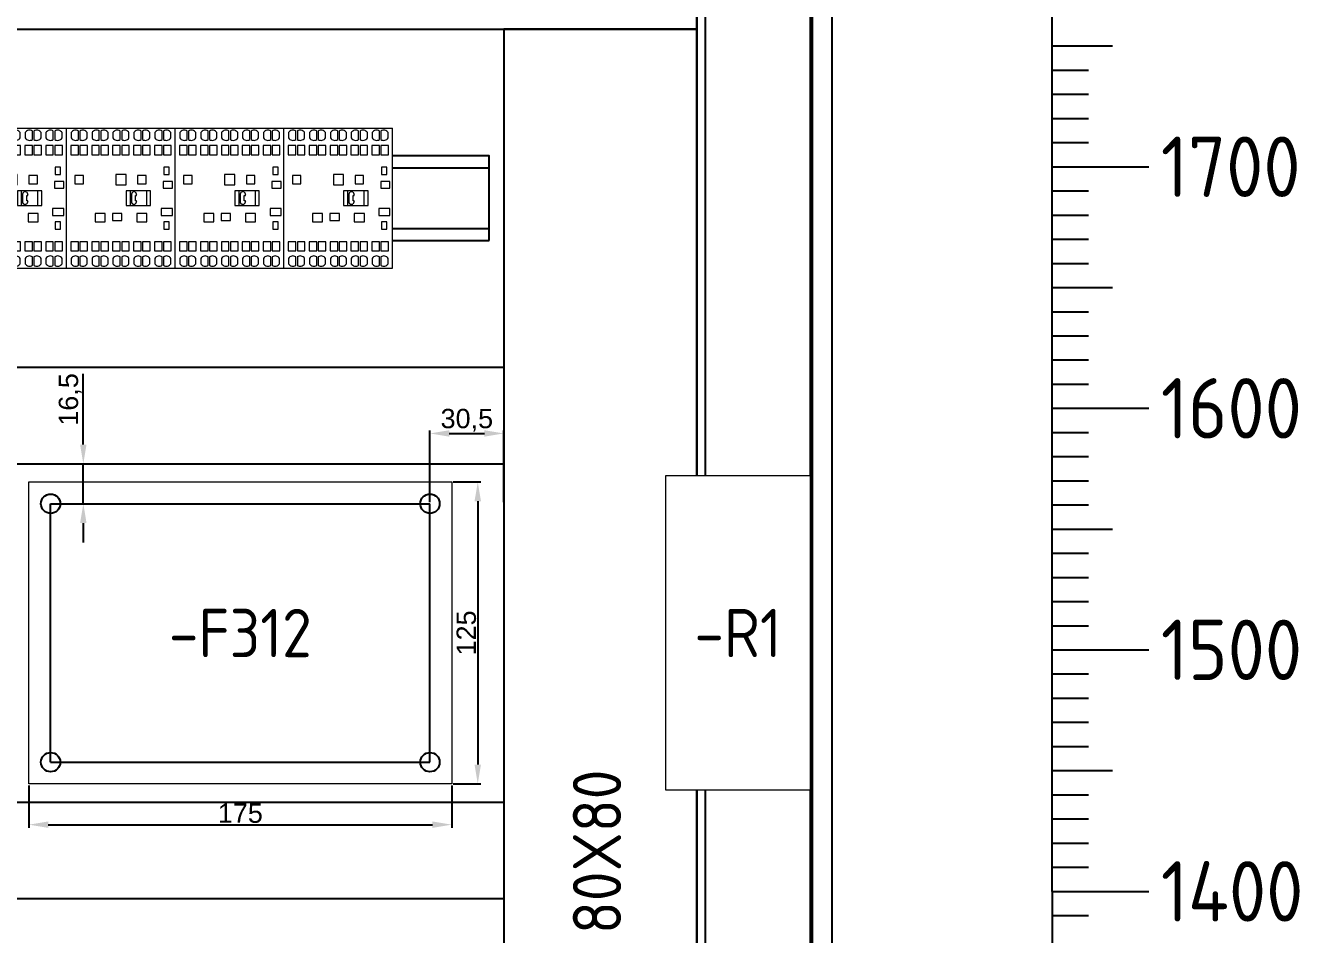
# Model space of a CAD drawing. Header units: millimetres. Extents: x 42356 to 50646, y 31507 to 39566.
# Drawn here: x 47896 to 48423, y 33256 to 33632 of the extents above; entities that cross this region are included whole.
import ezdxf
from ezdxf.enums import TextEntityAlignment as Align

# ---------------------------------------------------------------- set-up
doc = ezdxf.new("R2010")
doc.units = ezdxf.units.MM
doc.set_wipeout_variables(frame=1)
doc.layers.add('! NO PLOT !', color=7, linetype='Continuous', true_color=0xff75dd, plot=False)
doc.layers.add('000-PI-Oprema', color=30, linetype='Continuous', lineweight=5)
doc.layers.add('SI-ORMAR-Tekst', color=7, linetype='Continuous', lineweight=5)
for name, color, linetype in [('000-PI-ORMAR', 2, 'Continuous'), ('002-PI-Kabelska kanalica', 150, 'Continuous'), ('004-PI-DIN Šina', 3, 'Continuous')]:
    doc.layers.add(name, color=color, linetype=linetype)
doc.styles.add('PI0', font='isocpeur.ttf', dxfattribs={"width": 0.9})
doc.styles.get("Standard").update_dxf_attribs({"font": 'arial.ttf'})
doc.dimstyles.new('ISO-25-lb', dxfattribs={"dimtxt": 8, "dimasz": 8, "dimexe": 1.25, "dimexo": 0.625, "dimtad": 1, "dimtxsty": 'Standard', "dimcen": 5, "dimadec": 0, "dimazin": 0, "dimtfac": 1, "dimtmove": 0, "dimatfit": 3, "dimfxl": 0, "dimarcsym": 0})

# ---------------------------------------------------------------- blocks, each defined once
blk = doc.blocks.new('2000x800 montažna')
at = {"layer": '000-PI-ORMAR'}
for p, q in [((46109.52, 34384.53), (46109.52, 36225.53)), ((46113.02, 34388.03), (46113.02, 36222.03))]:
    blk.add_line(p, q, dxfattribs=at)
blk = doc.blocks.new('SKALA_2100')
for p, q in [((6091.94, 12435.39), (6091.94, 13135.39)), ((6091.94, 12785.39), (6116.94, 12785.39)), ((6091.94, 12775.39), (6106.94, 12775.39)), ((6091.94, 12765.39), (6106.94, 12765.39)), ((6091.94, 12755.39), (6106.94, 12755.39)), ((6091.94, 12745.39), (6106.94, 12745.39)), ((6091.94, 12735.39), (6131.94, 12735.39)), ((6091.94, 12725.39), (6106.94, 12725.39)), ((6091.94, 12715.39), (6106.94, 12715.39)), ((6091.94, 12705.39), (6106.94, 12705.39)), ((6091.94, 12695.39), (6106.94, 12695.39)), ((6091.94, 12685.39), (6116.94, 12685.39)), ((6091.94, 12675.39), (6106.94, 12675.39)), ((6091.94, 12665.39), (6106.94, 12665.39)), ((6091.94, 12655.39), (6106.94, 12655.39)), ((6091.94, 12645.39), (6106.94, 12645.39)), ((6091.94, 12635.39), (6131.94, 12635.39)), ((6091.94, 12625.39), (6106.94, 12625.39)), ((6091.94, 12615.39), (6106.94, 12615.39)), ((6091.94, 12605.39), (6106.94, 12605.39)), ((6091.94, 12595.39), (6106.94, 12595.39)), ((6091.94, 12585.39), (6116.94, 12585.39)), ((6091.94, 12575.39), (6106.94, 12575.39)), ((6091.94, 12565.39), (6106.94, 12565.39)), ((6091.94, 12555.39), (6106.94, 12555.39)), ((6091.94, 12545.39), (6106.94, 12545.39)), ((6091.94, 12535.39), (6131.94, 12535.39)), ((6091.94, 12525.39), (6106.94, 12525.39)), ((6091.94, 12515.39), (6106.94, 12515.39)), ((6091.94, 12505.39), (6106.94, 12505.39)), ((6091.94, 12495.39), (6106.94, 12495.39)), ((6091.94, 12485.39), (6116.94, 12485.39)), ((6091.94, 12475.39), (6106.94, 12475.39)), ((6091.94, 12465.39), (6106.94, 12465.39)), ((6091.94, 12455.39), (6106.94, 12455.39)), ((6091.94, 12445.39), (6106.94, 12445.39)), ((6091.94, 12435.39), (6131.94, 12435.39)), ((6091.94, 12435.39), (6091.94, 11575.39)), ((6091.94, 12435.39), (6131.94, 12435.39)), ((6091.94, 12425.39), (6106.94, 12425.39))]:
    blk.add_line(p, q)
at = {"style": 'PI0', "width": 0.9}
for s, p in [('1700', (6136.91, 12735.39)), ('1600', (6136.91, 12635.39)), ('1500', (6136.91, 12535.39)), ('1400', (6136.91, 12435.39))]:
    blk.add_text(s, height=25, dxfattribs=at).set_placement(p, align=Align.MIDDLE_LEFT)
blk = doc.blocks.new('*U103')
at = {"layer": '004-PI-DIN Šina'}
blk.add_lwpolyline([(540, -17.5), (540, 17.5), (0, 17.5), (0, -17.5)], close=True, dxfattribs=at)
for points in [[(0, 12.5), (540, 12.5)], [(0, -12.5), (540, -12.5)]]:
    blk.add_lwpolyline(points, dxfattribs=at)
blk = doc.blocks.new('*U117')
at = {"layer": '002-PI-Kabelska kanalica'}
for p in [(-20, 606), (60, -100)]:
    blk.add_line(p, (60, 606), dxfattribs=at)
blk = doc.blocks.new('*U118')
at = {"layer": '002-PI-Kabelska kanalica'}
for p, q in [((-20, 446), (20, 446)), ((-20, -100), (-20, 446)), ((20, -100), (20, 446))]:
    blk.add_line(p, q, dxfattribs=at)
blk = doc.blocks.new('*U132')
at = {"layer": '002-PI-Kabelska kanalica'}
for p, q in [((-20, 580), (60, 580)), ((-20, -100), (-20, 580)), ((60, -100), (60, 580)), ((-20, -100), (60, -100))]:
    blk.add_line(p, q, dxfattribs=at)
blk = doc.blocks.new('*D232')
at = {"layer": '! NO PLOT !', "color": 0, "linetype": 'Continuous', "lineweight": -2, "ltscale": 0.25, "transparency": 16777216}
for p, q in [((48072.65, 33443.49), (48084.05, 33443.49)), ((48082.8, 33435.49), (48082.8, 33326.49)), ((48072.65, 33318.49), (48084.05, 33318.49))]:
    blk.add_line(p, q, dxfattribs=at)
at = {"layer": '! NO PLOT !', "color": 0, "ltscale": 0.25, "transparency": 16777216}
for points in [[(48081.46, 33435.49), (48084.13, 33435.49), (48082.8, 33443.49)], [(48081.46, 33326.49), (48084.13, 33326.49), (48082.8, 33318.49)]]:
    blk.add_solid(points, dxfattribs=at)
at = {"layer": 'Defpoints', "color": 0, "ltscale": 0.25, "transparency": 16777216}
for p in [(48072.03, 33443.49), (48072.03, 33318.49), (48082.8, 33318.49)]:
    blk.add_point(p, dxfattribs=at)
at = {"layer": '! NO PLOT !', "color": 0, "ltscale": 0.25, "transparency": 16777216, "insert": (48078.09, 33380.99), "char_height": 8, "attachment_point": 5, "rotation": 90}
blk.add_mtext('125', dxfattribs=at)
blk = doc.blocks.new('*D233')
at = {"layer": '! NO PLOT !', "color": 0, "linetype": 'Continuous', "lineweight": -2, "ltscale": 0.25, "transparency": 16777216}
for p, q in [((47897.03, 33317.86), (47897.03, 33300.36)), ((48072.03, 33317.86), (48072.03, 33300.36)), ((47905.03, 33301.61), (48064.03, 33301.61))]:
    blk.add_line(p, q, dxfattribs=at)
at = {"layer": '! NO PLOT !', "color": 0, "ltscale": 0.25, "transparency": 16777216}
for points in [[(47905.03, 33302.95), (47905.03, 33300.28), (47897.03, 33301.61)], [(48064.03, 33302.95), (48064.03, 33300.28), (48072.03, 33301.61)]]:
    blk.add_solid(points, dxfattribs=at)
at = {"layer": 'Defpoints', "color": 0, "ltscale": 0.25, "transparency": 16777216}
for p in [(47897.03, 33318.49), (48072.03, 33318.49), (48072.03, 33301.61)]:
    blk.add_point(p, dxfattribs=at)
at = {"layer": '! NO PLOT !', "color": 0, "ltscale": 0.25, "transparency": 16777216, "insert": (47984.53, 33306.32), "char_height": 8, "attachment_point": 5}
blk.add_mtext('175', dxfattribs=at)
blk = doc.blocks.new('*D234')
at = {"layer": '! NO PLOT !', "color": 0, "linetype": 'Continuous', "lineweight": -2, "ltscale": 0.25, "transparency": 16777216}
for p, q in [((47919.55, 33458.99), (47919.55, 33488.33)), ((47906.65, 33450.99), (47920.8, 33450.99)), ((47919.55, 33434.49), (47919.55, 33450.99)), ((47906.65, 33434.49), (47920.8, 33434.49)), ((47919.55, 33426.49), (47919.55, 33418.49))]:
    blk.add_line(p, q, dxfattribs=at)
at = {"layer": '! NO PLOT !', "color": 0, "ltscale": 0.25, "transparency": 16777216}
for points in [[(47918.21, 33458.99), (47920.88, 33458.99), (47919.55, 33450.99)], [(47918.21, 33426.49), (47920.88, 33426.49), (47919.55, 33434.49)]]:
    blk.add_solid(points, dxfattribs=at)
at = {"layer": 'Defpoints', "color": 0, "ltscale": 0.25, "transparency": 16777216}
for p in [(47906.03, 33450.99), (47919.55, 33450.99), (47906.03, 33434.49)]:
    blk.add_point(p, dxfattribs=at)
at = {"layer": '! NO PLOT !', "color": 0, "ltscale": 0.25, "transparency": 16777216, "insert": (47914.12, 33477.66), "char_height": 8, "attachment_point": 5, "rotation": 90}
blk.add_mtext('16,5', dxfattribs=at)
blk = doc.blocks.new('*D235')
at = {"layer": '! NO PLOT !', "color": 0, "linetype": 'Continuous', "lineweight": -2, "ltscale": 0.25, "transparency": 16777216}
for p, q in [((48063.03, 33435.11), (48063.03, 33464.83)), ((48071.03, 33463.58), (48085.53, 33463.58)), ((48093.53, 33435.11), (48093.53, 33464.83))]:
    blk.add_line(p, q, dxfattribs=at)
at = {"layer": '! NO PLOT !', "color": 0, "ltscale": 0.25, "transparency": 16777216}
for points in [[(48071.03, 33464.91), (48071.03, 33462.24), (48063.03, 33463.58)], [(48085.53, 33464.91), (48085.53, 33462.24), (48093.53, 33463.58)]]:
    blk.add_solid(points, dxfattribs=at)
at = {"layer": 'Defpoints', "color": 0, "ltscale": 0.25, "transparency": 16777216}
for p in [(48093.53, 33463.58), (48063.03, 33434.49), (48093.53, 33434.49)]:
    blk.add_point(p, dxfattribs=at)
at = {"layer": '! NO PLOT !', "color": 0, "ltscale": 0.25, "transparency": 16777216, "insert": (48078.28, 33469.01), "char_height": 8, "attachment_point": 5}
blk.add_mtext('30,5', dxfattribs=at)
blk = doc.blocks.new('CA4KN403BW3')
blk.add_wipeout([(47343.37, 38002.52), (47388.37, 38002.52), (47388.37, 37944.44), (47343.37, 37944.44)]).dxf.layer = '000-PI-Oprema'
at = {"layer": '000-PI-Oprema'}
for p, q in [((47343.37, 37944.44), (47343.37, 38002.52)), ((47343.37, 38002.52), (47388.37, 38002.52)), ((47343.37, 38002.51), (47388.37, 38002.51)), ((47388.37, 37944.44), (47388.37, 38002.52)), ((47345.34, 38000.62), (47345.34, 37998.4)), ((47348.37, 37997.76), (47348.37, 38001.26)), ((47348.97, 38001.26), (47348.97, 37997.76)), ((47351.99, 37998.4), (47351.99, 38000.62)), ((47353.99, 38000.62), (47353.99, 37998.4)), ((47357.02, 37997.76), (47357.02, 38001.26)), ((47357.62, 38001.26), (47357.62, 37997.76)), ((47360.64, 37998.4), (47360.64, 38000.62)), ((47362.64, 38000.62), (47362.64, 37998.4)), ((47365.67, 37997.76), (47365.67, 38001.26)), ((47366.27, 38001.26), (47366.27, 37997.76)), ((47369.29, 37998.4), (47369.29, 38000.62)), ((47371.29, 38000.62), (47371.29, 37998.4)), ((47374.32, 37997.76), (47374.32, 38001.26)), ((47374.92, 38001.26), (47374.92, 37997.76)), ((47377.94, 37998.4), (47377.94, 38000.62)), ((47379.94, 38000.62), (47379.94, 37998.4)), ((47382.97, 37997.76), (47382.97, 38001.26)), ((47383.57, 38001.26), (47383.57, 37997.76)), ((47386.59, 37998.4), (47386.59, 38000.62)), ((47345.22, 37995.27), (47345.22, 37991.47)), ((47348.37, 37995.27), (47345.22, 37995.27)), ((47345.22, 37991.47), (47348.37, 37991.47)), ((47348.37, 37991.47), (47348.37, 37995.27)), ((47348.97, 37995.27), (47348.97, 37991.47)), ((47352.12, 37995.27), (47348.97, 37995.27)), ((47348.97, 37991.47), (47352.12, 37991.47)), ((47352.12, 37991.47), (47352.12, 37995.27)), ((47353.87, 37995.27), (47353.87, 37991.47)), ((47357.02, 37995.27), (47353.87, 37995.27)), ((47353.87, 37991.47), (47357.02, 37991.47)), ((47357.02, 37991.47), (47357.02, 37995.27)), ((47357.62, 37995.27), (47357.62, 37991.47)), ((47360.77, 37995.27), (47357.62, 37995.27)), ((47357.62, 37991.47), (47360.77, 37991.47)), ((47360.77, 37991.47), (47360.77, 37995.27)), ((47362.52, 37995.27), (47362.52, 37991.47)), ((47365.67, 37995.27), (47362.52, 37995.27)), ((47362.52, 37991.47), (47365.67, 37991.47)), ((47365.67, 37991.47), (47365.67, 37995.27)), ((47366.27, 37995.27), (47366.27, 37991.47)), ((47369.42, 37995.27), (47366.27, 37995.27)), ((47366.27, 37991.47), (47369.42, 37991.47)), ((47369.42, 37991.47), (47369.42, 37995.27)), ((47371.17, 37995.27), (47371.17, 37991.47)), ((47374.32, 37995.27), (47371.17, 37995.27)), ((47371.17, 37991.47), (47374.32, 37991.47)), ((47374.32, 37991.47), (47374.32, 37995.27)), ((47374.92, 37995.27), (47374.92, 37991.47)), ((47378.07, 37995.27), (47374.92, 37995.27)), ((47374.92, 37991.47), (47378.07, 37991.47)), ((47378.07, 37991.47), (47378.07, 37995.27)), ((47379.82, 37995.27), (47379.82, 37991.47)), ((47382.97, 37995.27), (47379.82, 37995.27)), ((47379.82, 37991.47), (47382.97, 37991.47)), ((47382.97, 37991.47), (47382.97, 37995.27)), ((47383.57, 37995.27), (47383.57, 37991.47)), ((47386.72, 37995.27), (47383.57, 37995.27)), ((47383.57, 37991.47), (47386.72, 37991.47)), ((47386.72, 37991.47), (47386.72, 37995.27)), ((47385.97, 37986.27), (47383.77, 37986.27)), ((47383.77, 37986.27), (47383.77, 37983.27)), ((47385.97, 37983.27), (47385.97, 37986.27)), ((47346.92, 37982.9), (47346.92, 37979.39)), ((47350.42, 37982.9), (47346.92, 37982.9)), ((47350.42, 37979.39), (47350.42, 37982.9)), ((47363.87, 37983.27), (47363.87, 37979.07)), ((47368.07, 37983.27), (47363.87, 37983.27)), ((47368.07, 37979.07), (47368.07, 37983.27)), ((47372.87, 37982.9), (47372.87, 37979.39)), ((47376.37, 37982.9), (47372.87, 37982.9)), ((47376.37, 37979.39), (47376.37, 37982.9)), ((47383.77, 37983.27), (47385.97, 37983.27)), ((47346.92, 37979.39), (47350.42, 37979.39)), ((47363.87, 37979.07), (47368.07, 37979.07)), ((47368.12, 37976.52), (47368.12, 37970.42)), ((47378.22, 37976.52), (47368.12, 37976.52)), ((47369.72, 37976.52), (47369.72, 37970.42)), ((47370.29, 37975.17), (47370.82, 37976.1)), ((47371.91, 37976.1), (47370.82, 37976.1)), ((47371.91, 37976.1), (47372.47, 37975.13)), ((47372.87, 37979.39), (47376.37, 37979.39)), ((47376.62, 37970.42), (47376.62, 37976.52)), ((47378.22, 37970.42), (47378.22, 37976.52)), ((47387.27, 37980.32), (47383.47, 37980.32)), ((47383.47, 37980.32), (47383.47, 37977.67)), ((47383.47, 37977.67), (47387.27, 37977.67)), ((47387.27, 37977.67), (47387.27, 37980.32)), ((47368.12, 37970.42), (47378.22, 37970.42)), ((47370.29, 37975.17), (47370.29, 37971.87)), ((47370.82, 37970.95), (47370.29, 37971.87)), ((47370.82, 37970.95), (47371.91, 37970.95)), ((47372.47, 37971.92), (47371.91, 37970.95)), ((47372.01, 37974.62), (47372.47, 37974.62)), ((47372.01, 37972.43), (47372.01, 37974.62)), ((47372.47, 37972.43), (47372.01, 37972.43)), ((47372.47, 37974.62), (47372.47, 37975.13)), ((47372.47, 37971.92), (47372.47, 37972.43)), ((47355.24, 37967.07), (47355.24, 37963.67)), ((47359.44, 37967.07), (47355.24, 37967.07)), ((47359.44, 37963.67), (47359.44, 37967.07)), ((47366.37, 37967.07), (47362.47, 37967.07)), ((47362.47, 37967.07), (47362.47, 37964.21)), ((47366.37, 37964.21), (47366.37, 37967.07)), ((47376.72, 37967.07), (47372.52, 37967.07)), ((47372.52, 37967.07), (47372.52, 37963.67)), ((47376.72, 37963.67), (47376.72, 37967.07)), ((47387.27, 37969.27), (47382.67, 37969.27)), ((47382.67, 37969.27), (47382.67, 37966.28)), ((47382.67, 37966.28), (47387.27, 37966.28)), ((47387.27, 37966.28), (47387.27, 37969.27)), ((47355.24, 37963.67), (47359.44, 37963.67)), ((47362.47, 37964.21), (47366.37, 37964.21)), ((47372.52, 37963.67), (47376.72, 37963.67)), ((47385.97, 37963.67), (47383.77, 37963.67)), ((47383.77, 37963.67), (47383.77, 37960.67)), ((47383.77, 37960.67), (47385.97, 37960.67)), ((47385.97, 37960.67), (47385.97, 37963.67)), ((47345.22, 37955.47), (47345.22, 37951.67)), ((47348.37, 37955.47), (47345.22, 37955.47)), ((47348.37, 37951.67), (47348.37, 37955.47)), ((47348.97, 37955.47), (47348.97, 37951.67)), ((47352.12, 37955.47), (47348.97, 37955.47)), ((47352.12, 37951.67), (47352.12, 37955.47)), ((47357.02, 37955.47), (47353.87, 37955.47)), ((47353.87, 37955.47), (47353.87, 37951.67)), ((47357.02, 37951.67), (47357.02, 37955.47)), ((47360.77, 37955.47), (47357.62, 37955.47)), ((47357.62, 37955.47), (47357.62, 37951.67)), ((47360.77, 37951.67), (47360.77, 37955.47)), ((47365.67, 37955.47), (47362.52, 37955.47)), ((47362.52, 37955.47), (47362.52, 37951.67)), ((47365.67, 37951.67), (47365.67, 37955.47)), ((47369.42, 37955.47), (47366.27, 37955.47)), ((47366.27, 37955.47), (47366.27, 37951.67)), ((47369.42, 37951.67), (47369.42, 37955.47)), ((47374.32, 37955.47), (47371.17, 37955.47)), ((47371.17, 37955.47), (47371.17, 37951.67)), ((47374.32, 37951.67), (47374.32, 37955.47)), ((47378.07, 37955.47), (47374.92, 37955.47)), ((47374.92, 37955.47), (47374.92, 37951.67)), ((47378.07, 37951.67), (47378.07, 37955.47)), ((47382.97, 37955.47), (47379.82, 37955.47)), ((47379.82, 37955.47), (47379.82, 37951.67)), ((47382.97, 37951.67), (47382.97, 37955.47)), ((47386.72, 37955.47), (47383.57, 37955.47)), ((47383.57, 37955.47), (47383.57, 37951.67)), ((47386.72, 37951.67), (47386.72, 37955.47)), ((47345.22, 37951.67), (47348.37, 37951.67)), ((47348.37, 37945.68), (47348.37, 37949.19)), ((47348.97, 37951.67), (47352.12, 37951.67)), ((47348.97, 37949.19), (47348.97, 37945.68)), ((47353.87, 37951.67), (47357.02, 37951.67)), ((47357.02, 37945.68), (47357.02, 37949.19)), ((47357.62, 37951.67), (47360.77, 37951.67)), ((47357.62, 37949.19), (47357.62, 37945.68)), ((47362.52, 37951.67), (47365.67, 37951.67)), ((47365.67, 37945.68), (47365.67, 37949.19)), ((47366.27, 37951.67), (47369.42, 37951.67)), ((47366.27, 37949.19), (47366.27, 37945.68)), ((47371.17, 37951.67), (47374.32, 37951.67)), ((47374.32, 37945.68), (47374.32, 37949.19)), ((47374.92, 37951.67), (47378.07, 37951.67)), ((47374.92, 37949.19), (47374.92, 37945.68)), ((47379.82, 37951.67), (47382.97, 37951.67)), ((47382.97, 37945.68), (47382.97, 37949.19)), ((47383.57, 37951.67), (47386.72, 37951.67)), ((47383.57, 37949.19), (47383.57, 37945.68)), ((47343.37, 37944.44), (47388.37, 37944.44)), ((47345.34, 37948.55), (47345.34, 37946.32)), ((47351.99, 37946.32), (47351.99, 37948.55)), ((47353.99, 37948.55), (47353.99, 37946.32)), ((47360.64, 37946.32), (47360.64, 37948.55)), ((47362.64, 37948.55), (47362.64, 37946.32)), ((47369.29, 37946.32), (47369.29, 37948.55)), ((47371.29, 37948.55), (47371.29, 37946.32)), ((47377.94, 37946.32), (47377.94, 37948.55)), ((47379.94, 37948.55), (47379.94, 37946.32)), ((47386.59, 37946.32), (47386.59, 37948.55))]:
    blk.add_line(p, q, dxfattribs=at)
for centre, start_param, end_param in [((47347.17, 37999.51), 0.977372, 2.587646), ((47350.17, 37999.51), 0.553947, 2.164221), ((47355.82, 37999.51), 0.977372, 2.587646), ((47358.82, 37999.51), 0.553947, 2.164221), ((47364.47, 37999.51), 0.977372, 2.587646), ((47367.47, 37999.51), 0.553947, 2.164221), ((47373.12, 37999.51), 0.977372, 2.587646), ((47376.12, 37999.51), 0.553947, 2.164221), ((47381.77, 37999.51), 0.977372, 2.587646), ((47384.77, 37999.51), 0.553947, 2.164221), ((47347.17, 37999.51), -2.587646, -0.977372), ((47350.17, 37999.51), -2.164221, -0.553947), ((47355.82, 37999.51), -2.587646, -0.977372), ((47358.82, 37999.51), -2.164221, -0.553947), ((47364.47, 37999.51), -2.587646, -0.977372), ((47367.47, 37999.51), -2.164221, -0.553947), ((47373.12, 37999.51), -2.587646, -0.977372), ((47376.12, 37999.51), -2.164221, -0.553947), ((47381.77, 37999.51), -2.587646, -0.977372), ((47384.77, 37999.51), -2.164221, -0.553947), ((47347.17, 37947.43), 0.977372, 2.587646), ((47350.17, 37947.43), 0.553947, 2.164221), ((47355.82, 37947.43), 0.977372, 2.587646), ((47358.82, 37947.43), 0.553947, 2.164221), ((47364.47, 37947.43), 0.977372, 2.587646), ((47367.47, 37947.43), 0.553947, 2.164221), ((47373.12, 37947.43), 0.977372, 2.587646), ((47376.12, 37947.43), 0.553947, 2.164221), ((47381.77, 37947.43), 0.977372, 2.587646), ((47384.77, 37947.43), 0.553947, 2.164221), ((47347.17, 37947.43), -2.587646, -0.977372), ((47350.17, 37947.43), -2.164221, -0.553947), ((47355.82, 37947.43), -2.587646, -0.977372), ((47358.82, 37947.43), -2.164221, -0.553947), ((47364.47, 37947.43), -2.587646, -0.977372), ((47367.47, 37947.43), -2.164221, -0.553947), ((47373.12, 37947.43), -2.587646, -0.977372), ((47376.12, 37947.43), -2.164221, -0.553947), ((47381.77, 37947.43), -2.587646, -0.977372), ((47384.77, 37947.43), -2.164221, -0.553947)]:
    blk.add_ellipse(centre, major_axis=(2.15, 0), ratio=0.984808, start_param=start_param, end_param=end_param, dxfattribs=at)
blk = doc.blocks.new('*U211')
at = {"layer": '000-PI-Oprema'}
blk.add_blockref('CA4KN403BW3', (-47365.87, -37973.48), dxfattribs=at)
blk = doc.blocks.new('*U212')
at = {"layer": '000-PI-Oprema', "color": 0, "linetype": 'ByBlock', "lineweight": -2, "transparency": 16777216}
blk.add_blockref('*U211', (0, 0), dxfattribs=at)
blk.add_blockref('*U211', (45, 0), dxfattribs=at)
blk.add_blockref('*U211', (90, 0), dxfattribs=at)
blk.add_blockref('*U211', (135, 0), dxfattribs=at)
blk.add_blockref('*U211', (180, 0), dxfattribs=at)
blk.add_blockref('*U211', (225, 0), dxfattribs=at)
blk.add_blockref('*U211', (270, 0), dxfattribs=at)
blk.add_blockref('*U211', (315, 0), dxfattribs=at)
blk.add_blockref('*U211', (360, 0), dxfattribs=at)
blk.add_blockref('*U211', (405, 0), dxfattribs=at)
blk.add_blockref('*U211', (450, 0), dxfattribs=at)

msp = doc.modelspace()

# ---------------------------------------------------------------- linework, layer by layer
at = {"layer": '! NO PLOT !', "ltscale": 0.25}
for p, q in [((47906.026, 33434.489), (48063.026, 33434.489)), ((47906.026, 33327.489), (47906.026, 33434.489)), ((48063.026, 33327.489), (48063.026, 33434.489)), ((47906.026, 33327.489), (48063.026, 33327.489))]:
    msp.add_line(p, q, dxfattribs=at)
for centre in [(47906.026, 33434.489), (48063.026, 33434.489), (47906.026, 33327.489), (48063.026, 33327.489)]:
    msp.add_circle(centre, 4, dxfattribs=at)
at = {"layer": '000-PI-Oprema', "ltscale": 0.25}
msp.add_lwpolyline([(47897.026, 33318.489), (47897.026, 33443.489), (48072.026, 33443.489), (48072.026, 33318.489)], close=True, dxfattribs=at)
at = {"layer": '000-PI-ORMAR'}
for p, q in [((48220.526, 31875.989), (48220.526, 33973.989)), ((48221.276, 31975.489), (48221.276, 33972.489)), ((48229.526, 31977.989), (48229.526, 33969.989))]:
    msp.add_line(p, q, dxfattribs=at)

# ---------------------------------------------------------------- block references
for name, p in [('SKALA_2100', (42228.591, 20838.604)), ('*U103', (47547.526, 33560.989))]:
    msp.add_blockref(name, p)
for name, p, rotation in [('*U117', (47567.526, 33690.989), 270), ('*U132', (48153.526, 33530.989), 180), ('*U118', (47647.526, 33470.989), 270), ('*U118', (47647.526, 33290.989), 270)]:
    msp.add_blockref(name, p, dxfattribs=dict(rotation=rotation))
msp.add_blockref('2000x800 montažna', (2064.005, -2331.044), dxfattribs=at)

# ---------------------------------------------------------------- texts
at = {"insert": (48132.15, 33290.39), "char_height": 20, "width": 16.78721, "attachment_point": 5, "rotation": 90, "style": 'PI0'}
msp.add_mtext('80X80', dxfattribs=at)
at = {"layer": 'SI-ORMAR-Tekst', "style": 'PI0', "width": 0.9}
msp.add_text('-F312', height=20, dxfattribs=at).set_placement((47984.526, 33380.989), align=Align.MIDDLE)

# ---------------------------------------------------------------- dimensions: what is measured, and where the dimension line sits
at = {"layer": '! NO PLOT !', "ltscale": 0.25}
for base, p1, p2, picture, middle in [((47919.548, 33450.989), (47906.026, 33434.489), (47906.026, 33450.989), '*D234', (47914.116, 33477.658)), ((48082.796, 33318.489), (48072.026, 33443.489), (48072.026, 33318.489), '*D232', (48078.087, 33380.989))]:
    dim = msp.add_linear_dim(base=base, p1=p1, p2=p2, angle=90, dimstyle='ISO-25-lb', dxfattribs=at)
    dim.commit()
    dim.dimension.update_dxf_attribs({"geometry": picture, "text_midpoint": middle})
dim = msp.add_linear_dim(base=(48093.526, 33463.575), p1=(48063.026, 33434.489), p2=(48093.526, 33434.489), dimstyle='ISO-25-lb', dxfattribs=at)
dim.commit()
dim.dimension.update_dxf_attribs({"geometry": '*D235', "text_midpoint": (48078.276, 33469.008)})
dim = msp.add_linear_dim(base=(48072.026, 33301.612), p1=(47897.026, 33318.489), p2=(48072.026, 33318.489), dimstyle='ISO-25-lb', dxfattribs=at)
dim.commit()
dim.dimension.update_dxf_attribs({"geometry": '*D233', "text_midpoint": (47984.526, 33301.612), "dimtype": 160})

# ---------------------------------------------------------------- next in the draw order: block references
at = {"layer": '000-PI-Oprema'}
msp.add_blockref('*U212', (47575.026, 33560.989), dxfattribs=at)

# ---------------------------------------------------------------- next in the draw order: wipeouts: each hides what was drawn before it
msp.add_wipeout([(48160.526, 33445.989), (48220.526, 33445.989), (48220.526, 33315.989), (48160.526, 33315.989)]).dxf.layer = '000-PI-Oprema'

# ---------------------------------------------------------------- next in the draw order: linework, layer by layer
at = {"layer": '000-PI-Oprema', "ltscale": 0.25}
msp.add_lwpolyline([(48220.526, 33445.989), (48160.526, 33445.989), (48160.526, 33315.989), (48220.526, 33315.989)], close=True, dxfattribs=at)

# ---------------------------------------------------------------- next in the draw order: texts
at = {"layer": 'SI-ORMAR-Tekst', "style": 'PI0', "width": 0.9}
msp.add_text('-R1', height=20, dxfattribs=at).set_placement((48190.526, 33380.989), align=Align.MIDDLE)

doc.saveas('drawing.dxf')
